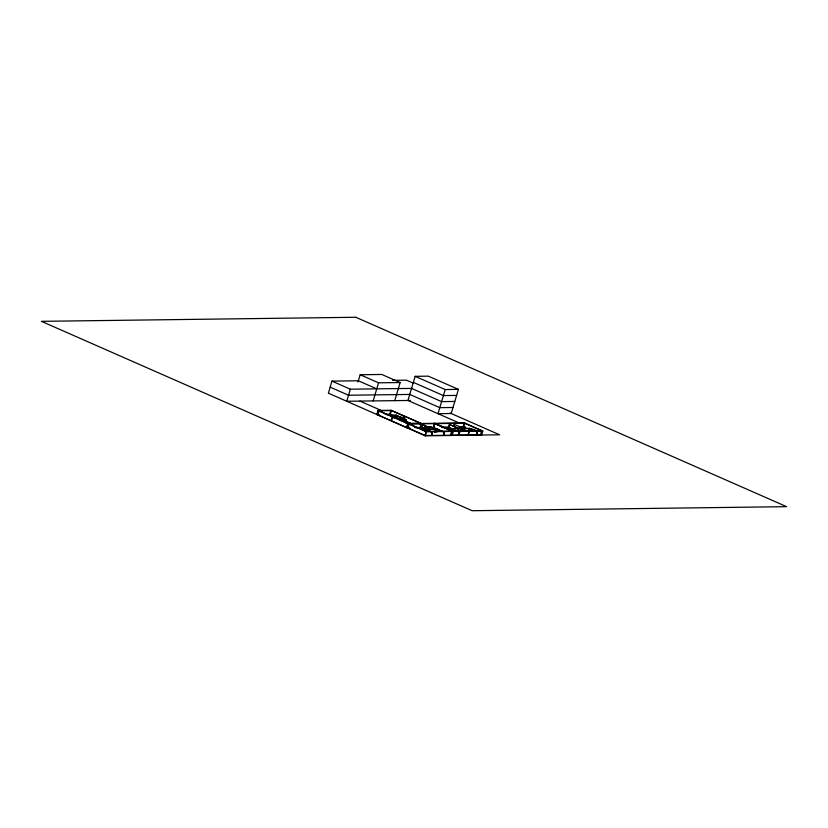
<?xml version="1.0" encoding="UTF-8"?>
<svg xmlns="http://www.w3.org/2000/svg" width="828" height="828" viewBox="0 0 828 828"><rect width="100%" height="100%" fill="white"/><g stroke="black" fill="none" stroke-linecap="round" stroke-linejoin="round"><path stroke-width="1.24" d="M376.74 388.849L358.379 380.776L331.976 381.118L328.374 393.196L425.219 435.766L499.626 434.803L450.028 412.996M412.178 388.394L350.337 389.191L346.746 401.269L410.346 400.441M358.017 381.987L360.18 374.742L381.78 374.463L400.152 382.536L394.749 400.649M373.149 400.928L378.541 382.815L400.152 382.536M409.798 427.652L406.848 427.693L376.792 414.476L377.992 410.46L391.199 410.284L421.245 423.501L420.055 427.527M377.941 414.766L379.141 410.74L391.385 410.584L421.245 423.501M393.631 416.122C385.879 417.353 394.128 403.702 390.185 414.611L386.51 414.652M391.137 420.562L392.037 417.55C397.274 416.111 401.104 421.442 406.434 419.775L405.534 422.797M391.468 420.717L392.368 417.695L396.384 417.643M395.577 417.395L396.084 415.232L401.094 417.436L400.193 420.448M395.815 417.384L396.415 415.377L391.375 415.439M400.255 419.444L400.856 417.436L404.271 417.395L404.012 419.548M400.524 420.593L401.425 417.581L404.613 417.54M458.401 389.377L445.205 389.543L438.002 413.689L451.208 413.524L458.401 389.377L428.345 376.16L415.149 376.336L407.945 400.473L459.809 423.274M403.671 419.403L404.271 417.395M406.662 427.393L407.862 423.367L420.106 423.211L419.806 424.215M406.848 427.693L407.862 423.367L377.992 410.46L426.41 431.74L482.817 431.015L481.617 435.042L451.426 435.124L452.626 431.098L482.817 431.015L464.456 422.942L408.049 423.667M407.997 427.983L409.198 423.957L434.638 423.625L452.812 431.398L451.622 435.424L425.023 435.466L407.324 427.683L408.525 423.667L426.223 431.44L451.674 431.119L450.473 435.135M430.27 429.028L430.87 427.02C427.32 428.914 421.545 420.893 421.555 427.807L424.867 429.256M422.694 424.785L421.794 427.807L423.864 428.707M425.871 431.057L423.729 430.115L424.629 427.103L427.631 427.062M423.729 430.115L424.878 427.103L429.887 429.297L436.221 429.37L435.621 431.378M424.309 430.26L425.209 427.248L430.964 427.176L430.363 429.183M424.847 431.367L425.437 429.359L429.639 429.308L429.039 431.316M425.416 431.512L426.016 429.504L437.774 429.349L437.174 431.357M429.38 431.46L429.887 429.297L424.629 427.103M430.032 429.039L430.632 427.02L436.221 429.37M442.525 431.647L433.437 427.652L434.452 423.325L452.812 431.398M433.437 427.652L434.452 423.325M431.388 435.383L432.526 432.361L431.626 435.383M435.3 424.619L435.6 423.615L464.643 423.243L481.668 430.726L480.478 434.752M434.741 432.247L435.642 429.225M434.979 432.237L435.88 429.225L437.774 429.349M436.78 432.216L437.681 429.204M443.384 435.228L444.532 432.206L443.632 435.228M462.79 430.425L463.38 428.418L458.826 428.469L449.397 424.443L448.497 427.455L452.73 429.318M449.645 424.433L448.745 427.455L459.468 432.019L458.567 435.031M450.784 430.581L451.384 428.573L458.588 428.48L457.687 431.491L460.42 431.616L461.227 428.438L460.42 431.616M451.353 430.726L451.953 428.718L461.32 428.594M453.599 426.389L454.437 424.371L453.837 426.389M457.925 431.491C460.12 421.597 456.052 440.424 461.558 428.594C464.839 428.604 480.892 427.828 476.576 434.803M458.329 435.042L459.468 432.019M465.719 428.262C459.654 428.531 467.603 417.033 463.442 427.269L459.654 427.31M463.121 430.57L463.628 428.407L469.621 428.335L477.477 431.781M468.731 431.357L469.621 428.335L469.124 430.498M467.934 434.917L469.072 431.895L468.172 434.907M476.328 434.803L477.228 431.792M392.555 380.342L406.382 380.155L413.275 383.188M410.377 394.428L348.547 395.235L330.175 387.152M456.601 395.411L443.404 395.577L413.348 382.37M454.8 401.445L441.603 401.621L411.547 388.404M453.009 407.479L439.803 407.655L409.746 394.438M376.792 414.476L379.193 414.445M385.196 414.373L389.998 414.31M396.084 415.232L391.044 415.294L396.053 417.498M401.062 419.703L406.103 419.63L405.202 422.653L405.865 419.641L396.177 415.377M414.735 427.59L422.145 427.496M426.368 427.445L433.944 427.341M442.007 427.238L449.5 427.144M459.405 427.01L465.533 426.937M416.898 427.869L423.263 427.786M441.976 427.538L449.552 427.445M451.384 428.573L451.953 428.718M400.856 417.436L406.434 419.775M415.149 376.336L445.205 389.543M360.18 374.742L378.541 382.815M463.256 426.969L466.702 428.48M454.199 424.381L463.628 428.407M461.227 428.438L469.072 431.895M449.397 424.443L458.919 428.625M331.976 381.118L350.337 389.191M434.4 427.641L433.727 427.341L434.928 423.325L453.299 431.398L452.098 435.424L451.426 435.124M433.251 427.351L443.58 431.895M422.456 424.785L427.869 427.062M431.44 431.885L425.437 429.359L431.15 431.864M359.942 401.094L382.339 410.947M389.408 414.052L394.118 416.122M404.726 420.79L410.802 423.46M405.12 421.173L410.864 423.698M391.623 415.439L401.301 419.692M423.977 430.115L425.975 430.995M426.223 431.44L425.219 435.766L426.223 431.44M355.843 317.279L41.4 321.336L472.157 510.721L786.6 506.664L355.843 317.279"/></g></svg>
